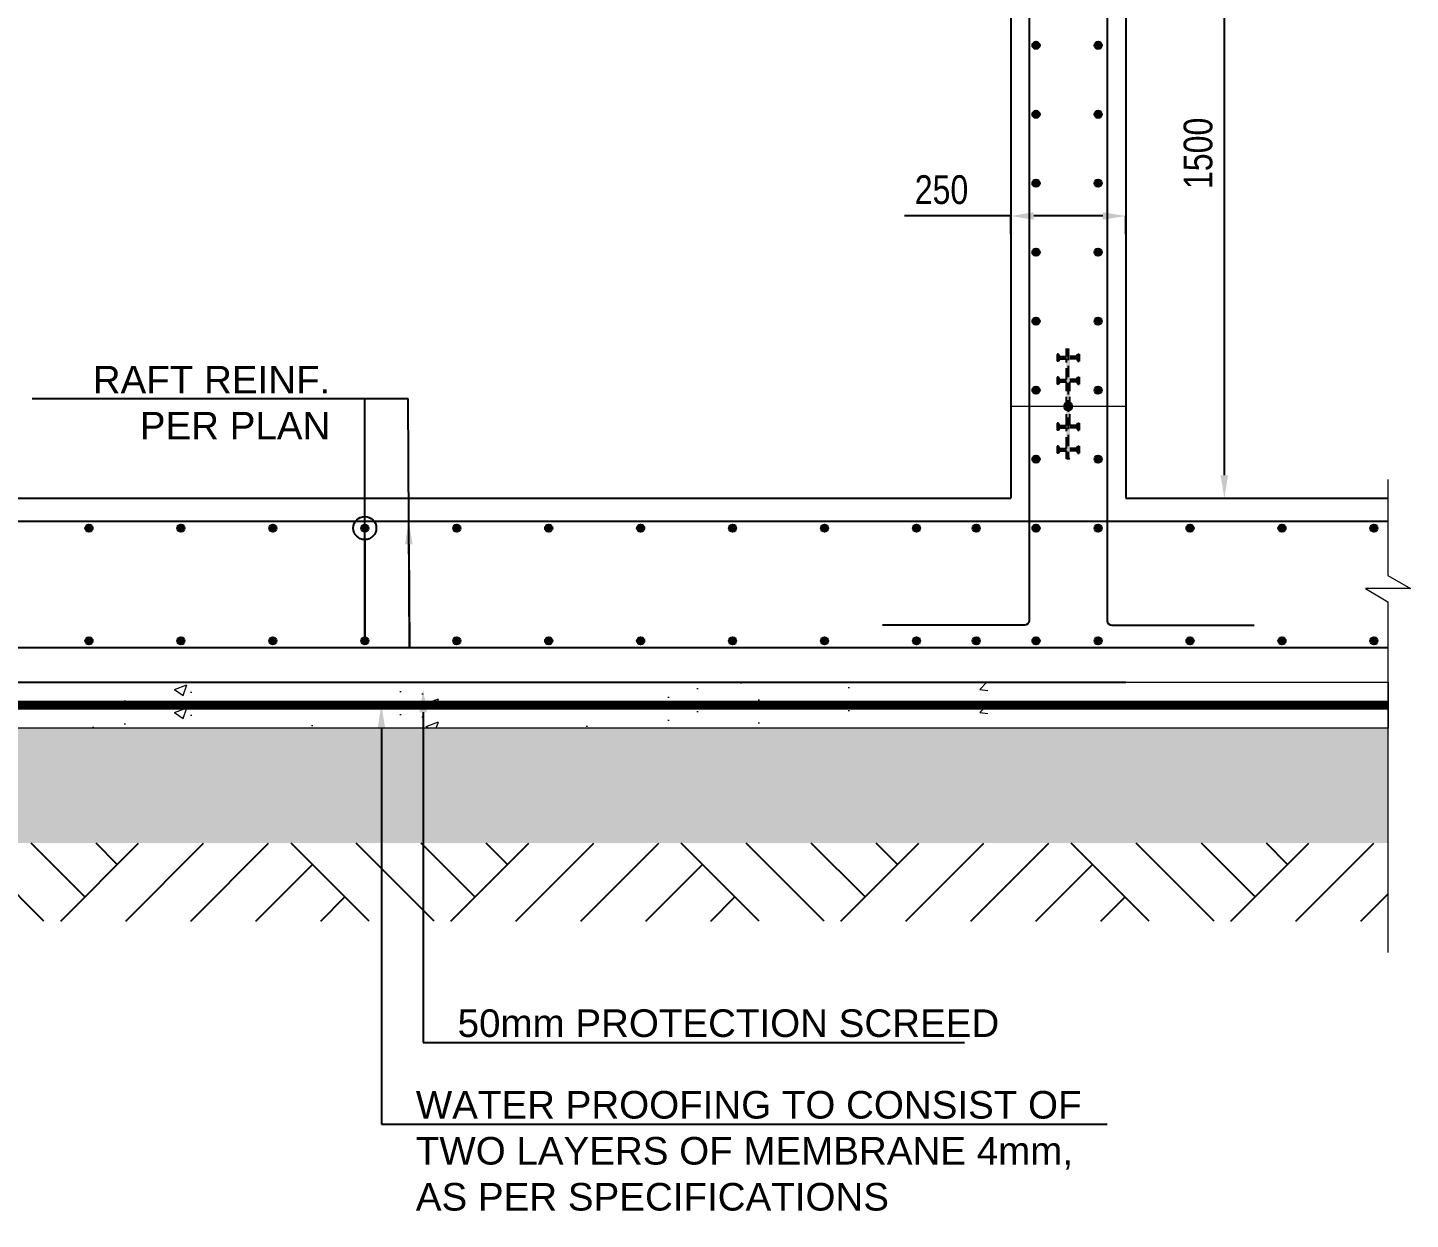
# Model space of a CAD drawing. Header units: millimetres. Extents: x 109938 to 146706, y 87118 to 119396.
# Drawn here: x 143698 to 146706, y 94504 to 97096 of the extents above; entities that cross this region are included whole.
import ezdxf
from ezdxf import colors
from ezdxf.entities.mleader import LeaderData, LeaderLine
from ezdxf.math import Vec2, Vec3

# ---------------------------------------------------------------- set-up
doc = ezdxf.new("R2010")
doc.units = ezdxf.units.MM
doc.header["$LTSCALE"] = 25
doc.header["$PDMODE"] = 35
doc.linetypes.add('Dash Dot 3_16_', pattern=[7.937500000000002, 4.762500000000001, -1.5875, 0, -1.5875])
doc.linetypes.add('DASHEDX2', pattern=[1.5, 1, -0.5])
for name, color, linetype, lineweight in [('A-ANNO-DIMS', 211, 'Continuous', 9), ('S-COLS', 52, 'Continuous', 9), ('S-HATCH', 8, 'Continuous', 9), ('S-SLAB', 3, 'Continuous', 13)]:
    doc.layers.add(name, color=color, linetype=linetype, lineweight=lineweight)
for name, color, linetype in [('APPLICATION', 7, 'DASHEDX2'), ('REINF', 1, 'Continuous'), ('STR_COL_HATCH', 8, 'Continuous'), ('VOIDS', 3, 'Continuous'), ('WATER PROOF', 1, 'Continuous')]:
    doc.layers.add(name, color=color, linetype=linetype)
doc.styles.add('GENERATED_STYLE_1', font='arial.ttf')
doc.styles.add('style1', font='arial.ttf', dxfattribs={"width": 0.8, "height": 62.5})
doc.linetypes.add('ZIGZAG', pattern='A,0.00254,-5.08,[131,ltypeshp.shx,S=5.08,R=0,X=-5.08,Y=0],-10.16,[131,ltypeshp.shx,S=5.08,R=180,X=5.08,Y=0],-5.08', length=20.32254)
doc.dimstyles.new('D375', dxfattribs={"dimtxt": 62.5, "dimasz": 50, "dimexe": 0.18, "dimexo": 0.0625, "dimgap": 25, "dimtad": 1, "dimdec": 0, "dimzin": 0, "dimdsep": 46, "dimtxsty": 'style1', "dimcen": 0.09, "dimclrd": 256, "dimclre": 256, "dimclrt": 2, "dimadec": 0, "dimazin": 0, "dimtfac": 1, "dimtdec": 0, "dimtofl": 0, "dimtmove": 0, "dimatfit": 3, "dimfxl": 1, "dimtolj": 1, "dimtzin": 0, "dimarcsym": 0})

# ---------------------------------------------------------------- blocks, each defined once
blk = doc.blocks.new('_DotBlank')
at = {"color": 0, "linetype": 'ByBlock', "lineweight": -2}
blk.add_line((-0.5, 0), (-1, 0), dxfattribs=at)
blk.add_circle((0, 0), 0.5, dxfattribs=at)
blk = doc.blocks.new('*D27')
at = {"layer": 'A-ANNO-DIMS', "lineweight": -2, "transparency": 16777216}
for p, q in [((145836.4380735032, 96686.16588930911), (145605.2852767774, 96686.16588930911)), ((145836.4380735032, 96646.78529539413), (145836.4380735032, 96686.3458893091)), ((146036.4380735032, 96686.16588930911), (145886.4380735032, 96686.16588930911)), ((146086.4380735032, 96646.78529539413), (146086.4380735032, 96686.3458893091))]:
    blk.add_line(p, q, dxfattribs=at)
at = {"layer": 'A-ANNO-DIMS', "transparency": 16777216}
for points in [[(145886.4380735032, 96694.49922264244), (145886.4380735032, 96677.83255597578), (145836.4380735032, 96686.16588930911)], [(146036.4380735032, 96694.49922264244), (146036.4380735032, 96677.83255597578), (146086.4380735032, 96686.16588930911)]]:
    blk.add_solid(points, dxfattribs=at)
at = {"layer": 'Defpoints', "color": 0, "transparency": 16777216}
for p in [(146086.4380735032, 96686.16588930911), (145836.4380735032, 96646.72279539413), (146086.4380735032, 96646.72279539413)]:
    blk.add_point(p, dxfattribs=at)
at = {"layer": 'A-ANNO-DIMS', "color": 2, "transparency": 16777216, "insert": (145685.8616751403, 96743.07670104172), "char_height": 62.5, "attachment_point": 5, "style": 'style1'}
blk.add_mtext('\\A1;250', dxfattribs=at)
blk = doc.blocks.new('*D133')
at = {"layer": 'A-ANNO-DIMS', "lineweight": -2, "transparency": 16777216}
for p, q in [((146086.5005735032, 97572.32554054308), (146301.2527654141, 97572.32554054308)), ((146301.0727654141, 96122.32554054308), (146301.0727654141, 97522.32554054308)), ((146086.5005735032, 96072.32554054308), (146301.2527654141, 96072.32554054308))]:
    blk.add_line(p, q, dxfattribs=at)
at = {"layer": 'A-ANNO-DIMS', "transparency": 16777216}
for points in [[(146292.7394320808, 97522.32554054308), (146309.4060987475, 97522.32554054308), (146301.0727654141, 97572.32554054308)], [(146292.7394320808, 96122.32554054308), (146309.4060987475, 96122.32554054308), (146301.0727654141, 96072.32554054308)]]:
    blk.add_solid(points, dxfattribs=at)
at = {"layer": 'Defpoints', "color": 0, "transparency": 16777216}
for p in [(146086.4380735032, 97572.32554054308), (146301.0727654141, 97572.32554054308), (146086.4380735032, 96072.32554054308)]:
    blk.add_point(p, dxfattribs=at)
at = {"layer": 'A-ANNO-DIMS', "color": 2, "transparency": 16777216, "insert": (146244.1619536815, 96822.32554054302), "char_height": 62.5, "attachment_point": 5, "rotation": 90, "style": 'style1'}
blk.add_mtext('\\A1;1500', dxfattribs=at)

msp = doc.modelspace()

# ---------------------------------------------------------------- hatches: boundary and pattern name
h = msp.add_hatch()
h.set_pattern_fill('ANSI31', color=256, scale=25, style=0)
h.set_pattern_definition([(45, (131840.7276585881, 73810.35109576615), (-2.20970869120796, 2.209708691207961), [])])
h.paths.add_polyline_path([(145952.5992387384, 96272.32554054305, -1), (145970.276908268, 96272.32554054305, -1)])
at = {"layer": 'REINF'}
h = msp.add_hatch(color=256, dxfattribs=at)
h.dxf.hatch_style = 1
edge = h.paths.add_edge_path()
edge.add_arc((145891.4380735032, 97057.32554054304), 8, 0, 360)
h = msp.add_hatch(color=256, dxfattribs=at)
h.dxf.hatch_style = 1
edge = h.paths.add_edge_path()
edge.add_arc((146026.4380735032, 97057.32554054304), 8, 0, 360)
h = msp.add_hatch(color=256, dxfattribs=at)
h.dxf.hatch_style = 1
edge = h.paths.add_edge_path()
edge.add_arc((145891.4380735032, 96907.32554054304), 8, 0, 360)
h = msp.add_hatch(color=256, dxfattribs=at)
h.dxf.hatch_style = 1
edge = h.paths.add_edge_path()
edge.add_arc((146026.4380735032, 96907.32554054304), 8, 0, 360)
h = msp.add_hatch(color=256, dxfattribs=at)
h.dxf.hatch_style = 1
edge = h.paths.add_edge_path()
edge.add_arc((145891.4380735032, 96757.32554054304), 8, 0, 360)
h = msp.add_hatch(color=256, dxfattribs=at)
h.dxf.hatch_style = 1
edge = h.paths.add_edge_path()
edge.add_arc((146026.4380735032, 96757.32554054304), 8, 0, 360)
h = msp.add_hatch(color=256, dxfattribs=at)
h.dxf.hatch_style = 1
edge = h.paths.add_edge_path()
edge.add_arc((145891.4380735032, 96607.32554054304), 8, 0, 360)
h = msp.add_hatch(color=256, dxfattribs=at)
h.dxf.hatch_style = 1
edge = h.paths.add_edge_path()
edge.add_arc((146026.4380735032, 96607.32554054304), 8, 0, 360)
h = msp.add_hatch(color=256, dxfattribs=at)
h.dxf.hatch_style = 1
edge = h.paths.add_edge_path()
edge.add_arc((145891.4380735032, 96457.32554054304), 8, 0, 360)
h = msp.add_hatch(color=256, dxfattribs=at)
h.dxf.hatch_style = 1
edge = h.paths.add_edge_path()
edge.add_arc((146026.4380735032, 96457.32554054304), 8, 0, 360)
h = msp.add_hatch(color=256, dxfattribs=at)
h.dxf.hatch_style = 1
edge = h.paths.add_edge_path()
edge.add_arc((145891.4380735032, 96307.32554054304), 8, 0, 360)
h = msp.add_hatch(color=256, dxfattribs=at)
h.dxf.hatch_style = 1
edge = h.paths.add_edge_path()
edge.add_arc((146026.4380735032, 96307.32554054304), 8, 0, 360)
h = msp.add_hatch(color=256, dxfattribs=at)
h.dxf.hatch_style = 1
edge = h.paths.add_edge_path()
edge.add_arc((145891.4380735032, 96157.32554054304), 8, 0, 360)
h = msp.add_hatch(color=256, dxfattribs=at)
h.dxf.hatch_style = 1
edge = h.paths.add_edge_path()
edge.add_arc((146026.4380735032, 96157.32554054304), 8, 0, 360)
h = msp.add_hatch(color=256, dxfattribs=at)
h.dxf.hatch_style = 1
edge = h.paths.add_edge_path()
edge.add_arc((143831.4380735032, 96007.32554054304), 8, 0, 360)
h = msp.add_hatch(color=256, dxfattribs=at)
h.dxf.hatch_style = 1
edge = h.paths.add_edge_path()
edge.add_arc((144031.4380735032, 96007.32554054304), 8, 0, 360)
h = msp.add_hatch(color=256, dxfattribs=at)
h.dxf.hatch_style = 1
edge = h.paths.add_edge_path()
edge.add_arc((144231.4380735032, 96007.32554054305), 8, 0, 360)
h = msp.add_hatch(color=256, dxfattribs=at)
h.dxf.hatch_style = 1
edge = h.paths.add_edge_path()
edge.add_arc((144431.4380735032, 96007.32554054305), 8, 0, 360)
h = msp.add_hatch(color=256, dxfattribs=at)
h.dxf.hatch_style = 1
edge = h.paths.add_edge_path()
edge.add_arc((144631.4380735032, 96007.32554054305), 8, 0, 360)
h = msp.add_hatch(color=256, dxfattribs=at)
h.dxf.hatch_style = 1
edge = h.paths.add_edge_path()
edge.add_arc((144831.4380735032, 96007.32554054305), 8, 0, 360)
h = msp.add_hatch(color=256, dxfattribs=at)
h.dxf.hatch_style = 1
edge = h.paths.add_edge_path()
edge.add_arc((145031.4380735032, 96007.32554054305), 8, 0, 360)
h = msp.add_hatch(color=256, dxfattribs=at)
h.dxf.hatch_style = 1
edge = h.paths.add_edge_path()
edge.add_arc((145231.4380735032, 96007.32554054305), 8, 0, 360)
h = msp.add_hatch(color=256, dxfattribs=at)
h.dxf.hatch_style = 1
edge = h.paths.add_edge_path()
edge.add_arc((145431.4380735032, 96007.32554054305), 8, 0, 360)
h = msp.add_hatch(color=256, dxfattribs=at)
h.dxf.hatch_style = 1
edge = h.paths.add_edge_path()
edge.add_arc((145631.4380735032, 96007.32554054305), 8, 0, 360)
h = msp.add_hatch(color=256, dxfattribs=at)
h.dxf.hatch_style = 1
edge = h.paths.add_edge_path()
edge.add_arc((145761.4380735032, 96007.32554054305), 8, 0, 360)
h = msp.add_hatch(color=256, dxfattribs=at)
h.dxf.hatch_style = 1
edge = h.paths.add_edge_path()
edge.add_arc((145891.4380735032, 96007.32554054304), 8, 0, 360)
h = msp.add_hatch(color=256, dxfattribs=at)
h.dxf.hatch_style = 1
edge = h.paths.add_edge_path()
edge.add_arc((146026.4380735032, 96007.32554054304), 8, 0, 360)
h = msp.add_hatch(color=256, dxfattribs=at)
h.dxf.hatch_style = 1
edge = h.paths.add_edge_path()
edge.add_arc((146226.4380735032, 96007.32554054304), 8, 0, 360)
h = msp.add_hatch(color=256, dxfattribs=at)
h.dxf.hatch_style = 1
edge = h.paths.add_edge_path()
edge.add_arc((146426.4380735032, 96007.32554054304), 8, 0, 360)
h = msp.add_hatch(color=256, dxfattribs=at)
h.dxf.hatch_style = 1
edge = h.paths.add_edge_path()
edge.add_arc((146626.4380735032, 96007.32554054304), 8, 0, 360)
h = msp.add_hatch(color=256, dxfattribs=at)
h.dxf.hatch_style = 1
edge = h.paths.add_edge_path()
edge.add_arc((143831.4380735032, 95762.32554054305), 8, 0, 360)
h = msp.add_hatch(color=256, dxfattribs=at)
h.dxf.hatch_style = 1
edge = h.paths.add_edge_path()
edge.add_arc((144031.4380735032, 95762.32554054305), 8, 0, 360)
h = msp.add_hatch(color=256, dxfattribs=at)
h.dxf.hatch_style = 1
edge = h.paths.add_edge_path()
edge.add_arc((144231.4380735032, 95762.32554054307), 8, 0, 360)
h = msp.add_hatch(color=256, dxfattribs=at)
h.dxf.hatch_style = 1
edge = h.paths.add_edge_path()
edge.add_arc((144431.4380735032, 95762.32554054307), 8, 0, 360)
h = msp.add_hatch(color=256, dxfattribs=at)
h.dxf.hatch_style = 1
edge = h.paths.add_edge_path()
edge.add_arc((144631.4380735032, 95762.32554054307), 8, 0, 360)
h = msp.add_hatch(color=256, dxfattribs=at)
h.dxf.hatch_style = 1
edge = h.paths.add_edge_path()
edge.add_arc((144831.4380735032, 95762.32554054307), 8, 0, 360)
h = msp.add_hatch(color=256, dxfattribs=at)
h.dxf.hatch_style = 1
edge = h.paths.add_edge_path()
edge.add_arc((145031.4380735032, 95762.32554054307), 8, 0, 360)
h = msp.add_hatch(color=256, dxfattribs=at)
h.dxf.hatch_style = 1
edge = h.paths.add_edge_path()
edge.add_arc((145231.4380735032, 95762.32554054307), 8, 0, 360)
h = msp.add_hatch(color=256, dxfattribs=at)
h.dxf.hatch_style = 1
edge = h.paths.add_edge_path()
edge.add_arc((145431.4380735032, 95762.32554054307), 8, 0, 360)
h = msp.add_hatch(color=256, dxfattribs=at)
h.dxf.hatch_style = 1
edge = h.paths.add_edge_path()
edge.add_arc((145631.4380735032, 95762.32554054307), 8, 0, 360)
h = msp.add_hatch(color=256, dxfattribs=at)
h.dxf.hatch_style = 1
edge = h.paths.add_edge_path()
edge.add_arc((145761.4380735032, 95762.32554054307), 8, 0, 360)
h = msp.add_hatch(color=256, dxfattribs=at)
h.dxf.hatch_style = 1
edge = h.paths.add_edge_path()
edge.add_arc((145891.4380735032, 95762.32554054307), 8, 0, 360)
h = msp.add_hatch(color=256, dxfattribs=at)
h.dxf.hatch_style = 1
edge = h.paths.add_edge_path()
edge.add_arc((146026.4380735032, 95762.32554054307), 8, 0, 360)
h = msp.add_hatch(color=256, dxfattribs=at)
h.dxf.hatch_style = 1
edge = h.paths.add_edge_path()
edge.add_arc((146226.4380735032, 95762.32554054307), 8, 0, 360)
h = msp.add_hatch(color=256, dxfattribs=at)
h.dxf.hatch_style = 1
edge = h.paths.add_edge_path()
edge.add_arc((146426.4380735032, 95762.32554054307), 8, 0, 360)
h = msp.add_hatch(color=256, dxfattribs=at)
h.dxf.hatch_style = 1
edge = h.paths.add_edge_path()
edge.add_arc((146626.4380735032, 95762.32554054307), 8, 0, 360)
at = {"layer": 'S-COLS'}
h = msp.add_hatch(dxfattribs=at)
h.set_pattern_fill('AR-CONC', color=256, scale=1.5, style=0)
h.set_pattern_definition([(49.99999999999999, (8097.481200201757, 5649.733120842953), (273.277003494006, -23.90862830835463), [28.575, -314.325]), (355, (8097.481200201757, 5649.733120842953), (-52.86513213745401, 286.5852678585527), [22.86, -251.460876255]), (100.4514447, (8120.254210701757, 5647.740740592953), (220.4118706355299, 262.6766278682927), [24.28501319999999, -267.1353668999999]), (46.18420000000001, (8097.481200201757, 5725.933120842953), (406.6185613381949, -63.06349189909072), [42.8625, -471.4875]), (96.63555760999992, (8131.366050201757, 5720.677870842953), (356.1062010772545, 371.1391868965823), [36.42753471, -400.70341224]), (351.1841511700001, (8097.481200201757, 5725.933120842953), (356.1062010974655, 371.139186878299), [34.289950605, -377.18959788]), (21, (8135.581200201757, 5706.883120842953), (227.4215869036987, -153.3977972806314), [28.575, -314.325]), (326.0000000000001, (8135.581200201757, 5706.883120842953), (92.7030425214706, 276.2819491834789), [22.86, -251.46]), (71.45144499999999, (8154.532999101757, 5694.099970992953), (320.1246289180742, 122.8841533288579), [24.2850132, -267.1349064]), (37.50000000000001, (8097.481200201757, 5649.733120842953), (4.632904875887725, 126.8325583097297), [0, -248.412, 0, -255.27, 0, -252.4125]), (7.499999999999999, (8097.481200201757, 5649.733120842953), (100.2294937654586, 150.2708622271793), [0, -145.542, 0, -242.697, 0, -96.20250000000001]), (327.5, (8012.518200201757, 5649.733120842953), (203.3858927503071, -8.593115989010165), [0, -95.25, 0, -297.18, 0, -394.335]), (317.5, (7974.418200201757, 5649.733120842953), (222.1937720790271, 38.13973654999954), [0, -123.825, 0, -197.358, 0, -280.035])])
h.paths.add_polyline_path([(143086.4380735032, 95672.32554054307), (145786.4380735033, 95672.32554054307), (145786.4380735033, 95622.32554054307), (143086.4380735032, 95622.32554054307)])
h = msp.add_hatch(dxfattribs=at)
h.set_pattern_fill('AR-CONC', color=256, scale=1.5, style=0)
h.set_pattern_definition([(49.99999999999999, (8097.481200201757, 5599.733120842953), (273.277003494006, -23.90862830835463), [28.575, -314.325]), (355, (8097.481200201757, 5599.733120842953), (-52.86513213745401, 286.5852678585527), [22.86, -251.460876255]), (100.4514447, (8120.254210701757, 5597.740740592953), (220.4118706355299, 262.6766278682927), [24.28501319999999, -267.1353668999999]), (46.18420000000001, (8097.481200201757, 5675.933120842953), (406.6185613381949, -63.06349189909072), [42.8625, -471.4875]), (96.63555760999992, (8131.366050201757, 5670.677870842953), (356.1062010772545, 371.1391868965823), [36.42753471, -400.70341224]), (351.1841511700001, (8097.481200201757, 5675.933120842953), (356.1062010974655, 371.139186878299), [34.289950605, -377.18959788]), (21, (8135.581200201757, 5656.883120842953), (227.4215869036987, -153.3977972806314), [28.575, -314.325]), (326.0000000000001, (8135.581200201757, 5656.883120842953), (92.7030425214706, 276.2819491834789), [22.86, -251.46]), (71.45144499999999, (8154.532999101757, 5644.099970992953), (320.1246289180742, 122.8841533288579), [24.2850132, -267.1349064]), (37.50000000000001, (8097.481200201757, 5599.733120842953), (4.632904875887725, 126.8325583097297), [0, -248.412, 0, -255.27, 0, -252.4125]), (7.499999999999999, (8097.481200201757, 5599.733120842953), (100.2294937654586, 150.2708622271793), [0, -145.542, 0, -242.697, 0, -96.20250000000001]), (327.5, (8012.518200201757, 5599.733120842953), (203.3858927503071, -8.593115989010165), [0, -95.25, 0, -297.18, 0, -394.335]), (317.5, (7974.418200201757, 5599.733120842953), (222.1937720790271, 38.13973654999954), [0, -123.825, 0, -197.358, 0, -280.035])])
h.paths.add_polyline_path([(143086.4380735032, 95622.32554054307), (145786.4380735033, 95622.32554054307), (145786.4380735033, 95572.32554054307), (143086.4380735032, 95572.32554054307)])
at = {"layer": 'S-HATCH', "transparency": 33554559}
h = msp.add_hatch(dxfattribs=at)
h.set_pattern_fill('GRAVEL', color=8, scale=10)
h.set_pattern_definition([(228.0127875, (8280.361200201758, 5853.733120842953), (-2032.000000159581, -2285.999999858178), [34.172144, -3383.0483639565]), (184.969741, (8257.501200201757, 5828.333120842954), (3047.99999879405, 254.0000144697924), [58.64047199999996, -5805.404889352394]), (132.5104471, (8199.081200201757, 5823.253120842954), (2540.000001072749, -2793.999999024596), [41.348152, -4093.47227941]), (267.273689, (8100.021200201757, 5759.753120842954), (254.0000005319725, 5079.999999973314), [53.40045199999996, -5286.643742573795]), (292.83365418, (8097.481200201757, 5706.413120842954), (-1270.000000106341, 3047.999999955546), [52.36336999999996, -5183.980774534395]), (357.2736889999999, (8117.801200201757, 5658.153120842953), (-5079.999999973314, 254.0000005319728), [53.40045199999996, -5286.643742573795]), (37.69424047, (8171.141200201757, 5655.613120842953), (-3301.99999985359, -2540.000000190041), [70.61936599999999, -6991.311531424701]), (72.25532837, (8227.021200201758, 5698.793120842954), (1778.000000477929, 5587.999999847885), [66.671952, -6600.5256601905]), (121.42956562, (8247.341200201758, 5762.293120842954), (-2032.000000288312, 3301.999999822602), [53.5813, -5304.554569871201]), (175.2363583, (8219.401200201757, 5808.013120842953), (2793.999999959952, -254.0000004389256), [61.17132799999996, -2997.393694999997]), (222.3974378, (8158.441200201757, 5813.093120842953), (-3047.999999902466, -2794.000000106399), [79.107792, -7831.677251217699]), (138.81407483, (8351.481200201757, 5757.213120842953), (-1777.999999893351, 1524.000000123918), [27.000454, -2673.0565824344]), (171.4692344, (8331.161200201757, 5774.993120842953), (3302.000000088965, -507.9999994237343), [51.36819799999999, -5085.463899704]), (225, (8280.361200201758, 5782.613120842953), (-3.552713678800501e-14, -254.0000000000239), [35.920934, -323.2893108428]), (203.19859051, (8262.581200201757, 5813.093120842953), (1270.000000034609, 507.9999999109334), [19.34413199999998, -1915.062236889398]), (291.80140949, (8244.801200201757, 5805.473120842953), (-254.0000000531496, 761.9999999822871), [27.356562, -1340.475299]), (30.96375653, (8254.961200201757, 5780.073120842953), (762.0000000186383, 507.9999999721125), [44.43196599999996, -1436.629815290999]), (161.56505118, (8293.061200201757, 5802.933120842953), (508.0000000132583, -253.9999999733753), [32.128714, -771.0898116828]), (16.389540334, (8097.481200201757, 5805.473120842953), (2540.000000000015, 762.0000000000243), [45.00880000000001, -4455.882667253901]), (70.34617594, (8140.661200201757, 5818.173120842953), (-1016.000000092931, -2793.999999967041), [37.759894, -3738.22156782]), (293.19859051, (8293.061200201757, 5853.733120842953), (-507.9999999113262, 1270.000000035529), [38.68800999999996, -1895.718358889398]), (343.6104596700001, (8308.301200201757, 5818.173120842953), (-2540.000000053229, 761.9999998222859), [45.00879999999997, -4455.882667253994]), (339.44395478, (8097.481200201757, 5647.993120842953), (-1269.999999999986, 508.000000000021), [43.40351999999995, -2126.773431310598]), (294.7751406, (8138.121200201757, 5632.753120842954), (-1270.000001511693, 2793.999999312726), [36.36721199999999, -3600.359338072]), (66.80140949, (8295.601200201756, 5599.733120842953), (507.9999999202298, 1270.00000003193), [38.68801000000001, -1895.7183588894]), (17.35402464, (8310.841200201758, 5635.293120842954), (-3301.999999934302, -1016.000000213246), [42.57827400000001, -4215.237598019999]), (69.44395478, (8171.141200201757, 5599.733120842953), (-508.0000000088461, -1269.999999996463), [21.70176, -2148.4751913106]), (101.309932474, (8280.361200201758, 5599.733120842953), (-254.00000000004, 1016.000000000037), [12.95146, -1282.1994964526]), (165.963756532, (8277.821200201757, 5612.433120842953), (761.9999999999513, -253.9999999999865), [52.36337, -994.9054589069]), (186.00900596, (8227.021200201758, 5625.133120842953), (2539.999999986537, 254.0000001329354), [48.52669999999996, -4804.136486333695]), (303.69006753, (8254.961200201757, 5757.213120842953), (-254.0000000352969, 507.9999999823702), [36.632388, -879.177635968]), (353.15722659, (8275.281200201756, 5726.733120842953), (4318.000000026568, -507.9999997739394), [63.955676, -6331.600906503099]), (60.9453959, (8338.781200201756, 5719.113120842953), (-1016.000000027969, -1777.999999984025), [26.150824, -2588.939231811]), (90, (8351.481200201757, 5741.973120842953), (-254, 254), [15.24, -238.76]), (120.25643716, (8221.941200201756, 5632.753120842954), (1015.999999875717, -1778.00000007098), [35.286696, -3493.39407732]), (48.01278749999999, (8204.161200201757, 5663.233120842953), (2032.000000167534, 2285.99999985102), [68.344288, -3348.8762199565]), (0, (8249.881200201757, 5714.033120842953), (254, 254), [66.04, -187.96]), (325.3048465, (8315.921200201756, 5714.033120842953), (2540.000000962153, -1777.999998625458), [40.160956, -3975.931672414]), (254.0546040999999, (8348.941200201756, 5691.173120842953), (-253.9999999822557, -1016.000000004475), [36.98290799999999, -1812.1650038772]), (207.64597536, (8338.781200201756, 5655.613120842953), (-4826.000000177335, -2539.999999663075), [60.21450999999995, -5961.246442293795]), (175.42607874, (8285.441200201756, 5627.673120842953), (-3301.999999999883, 253.9999999999478), [63.702946, -6306.584645624])])
h.paths.add_polyline_path([(142136.4380735032, 95572.32554054308), (146657.4523720301, 95572.32554054308), (146657.4523720301, 95322.32554054308), (142136.4380735032, 95322.32554054308)])
at = {"layer": 'STR_COL_HATCH'}
h = msp.add_hatch(dxfattribs=at)
h.set_pattern_fill('AR-PARQ1', color=256, scale=50, angle=45)
h.set_pattern_definition([(135, (-3114.915648073656, 113731.0111038418), (-848.5281374238571, 0), [600, -600]), (135, (-3044.204969954997, 113801.7217819605), (-848.5281374238571, 0), [600, -600]), (135, (-2973.494291836338, 113872.4324600791), (-848.5281374238571, 0), [600, -600]), (135, (-2902.783613717678, 113943.1431381978), (-848.5281374238571, 0), [600, -600]), (135, (-2832.072935599048, 114013.8538163164), (-848.5281374238571, 0), [600, -600]), (135, (-2761.362257480389, 114084.5644944351), (-848.5281374238571, 0), [600, -600]), (135, (-2690.651579361729, 114155.2751725537), (-848.5281374238571, 0), [600, -600]), (45, (-3539.179716785584, 114155.2751725537), (848.5281374238571, 0), [600, -600]), (45, (-3609.890394904243, 114225.9858506724), (848.5281374238571, 0), [600, -600]), (45, (-3680.601073022903, 114296.696528791), (848.5281374238571, 0), [600, -600]), (45, (-3751.311751141562, 114367.4072069097), (848.5281374238571, 0), [600, -600]), (45, (-3822.022429260192, 114438.1178850283), (848.5281374238571, 0), [600, -600]), (45, (-3892.733107378852, 114508.828563147), (848.5281374238571, 0), [600, -600]), (45, (-3963.443785497511, 114579.5392412657), (848.5281374238571, 0), [600, -600])])
h.paths.add_polyline_path([(141800.8236000098, 95322.32554054307), (146657.4523720301, 95322.32554054314), (146657.4523720301, 95152.82554054334), (141800.8236000098, 95152.82554054327)])

# ---------------------------------------------------------------- linework, layer by layer
msp.add_circle((145961.4380735032, 96272.32554054305), 8.838834764831844)
at = {"layer": 'APPLICATION'}
for p, q in [((145957.6880735032, 96380.38412986095), (145957.6880735032, 96397.88412986095)), ((145961.4380735032, 96397.88412986095), (145961.4380735032, 96157.88412986095)), ((145961.4380735032, 96397.88412986095), (145961.4380735032, 96157.88412986095)), ((145940.1880735032, 96385.38412986095), (145937.6880735032, 96385.38412986095)), ((145937.6880735032, 96385.38412986095), (145937.6880735032, 96370.38412986095)), ((145940.1880735032, 96370.38412986095), (145937.6880735032, 96370.38412986095)), ((145942.6880735032, 96380.38412986095), (145940.1880735032, 96385.38412986095)), ((145942.6880735032, 96375.38412986095), (145940.1880735032, 96370.38412986095)), ((145942.6880735032, 96380.38412986095), (145957.6880735032, 96380.38412986095)), ((145942.6880735032, 96375.38412986095), (145957.6880735032, 96375.38412986095)), ((145957.6880735032, 96330.38412986095), (145957.6880735032, 96375.38412986095)), ((145980.1880735032, 96380.38412986095), (145965.1880735032, 96380.38412986095)), ((145980.1880735032, 96375.38412986095), (145965.1880735032, 96375.38412986095)), ((145980.1880735032, 96380.38412986095), (145982.6880735032, 96385.38412986095)), ((145980.1880735032, 96375.38412986095), (145982.6880735032, 96370.38412986095)), ((145982.6880735032, 96385.38412986095), (145985.1880735032, 96385.38412986095)), ((145982.6880735032, 96370.38412986095), (145985.1880735032, 96370.38412986095)), ((145985.1880735032, 96385.38412986095), (145985.1880735032, 96370.38412986095)), ((145937.6880735032, 96335.38412986095), (145937.6880735032, 96320.38412986095)), ((145940.1880735032, 96335.38412986095), (145937.6880735032, 96335.38412986095)), ((145942.6880735032, 96330.38412986095), (145940.1880735032, 96335.38412986095)), ((145980.1880735032, 96330.38412986095), (145982.6880735032, 96335.38412986095)), ((145982.6880735032, 96335.38412986095), (145985.1880735032, 96335.38412986095)), ((145985.1880735032, 96335.38412986095), (145985.1880735032, 96320.38412986095)), ((145940.1880735032, 96320.38412986095), (145937.6880735032, 96320.38412986095)), ((145942.6880735032, 96325.38412986095), (145940.1880735032, 96320.38412986095)), ((145942.6880735032, 96330.38412986095), (145957.6880735032, 96330.38412986095)), ((145942.6880735032, 96325.38412986095), (145957.6880735032, 96325.38412986095)), ((145957.6880735032, 96230.38412986095), (145957.6880735032, 96325.38412986095)), ((145980.1880735032, 96330.38412986095), (145965.1880735032, 96330.38412986095)), ((145980.1880735032, 96325.38412986095), (145965.1880735032, 96325.38412986095)), ((145965.1880735032, 96230.38412986095), (145965.1880735032, 96325.38412986095)), ((145980.1880735032, 96325.38412986095), (145982.6880735032, 96320.38412986095)), ((145982.6880735032, 96320.38412986095), (145985.1880735032, 96320.38412986095)), ((145937.6880735032, 96235.38412986095), (145937.6880735032, 96220.38412986095)), ((145940.1880735032, 96235.38412986095), (145937.6880735032, 96235.38412986095)), ((145940.1880735032, 96220.38412986095), (145937.6880735032, 96220.38412986095)), ((145942.6880735032, 96230.38412986095), (145940.1880735032, 96235.38412986095)), ((145942.6880735032, 96225.38412986095), (145940.1880735032, 96220.38412986095)), ((145942.6880735032, 96230.38412986095), (145957.6880735032, 96230.38412986095)), ((145942.6880735032, 96225.38412986095), (145957.6880735032, 96225.38412986095)), ((145957.6880735032, 96180.38412986095), (145957.6880735032, 96225.38412986095)), ((145980.1880735032, 96230.38412986095), (145965.1880735032, 96230.38412986095)), ((145980.1880735032, 96225.38412986095), (145965.1880735032, 96225.38412986095)), ((145980.1880735032, 96230.38412986095), (145982.6880735032, 96235.38412986095)), ((145980.1880735032, 96225.38412986095), (145982.6880735032, 96220.38412986095)), ((145982.6880735032, 96235.38412986095), (145985.1880735032, 96235.38412986095)), ((145982.6880735032, 96220.38412986095), (145985.1880735032, 96220.38412986095)), ((145985.1880735032, 96235.38412986095), (145985.1880735032, 96220.38412986095)), ((145937.6880735032, 96185.38412986095), (145937.6880735032, 96170.38412986095)), ((145940.1880735032, 96185.38412986095), (145937.6880735032, 96185.38412986095)), ((145942.6880735032, 96180.38412986095), (145940.1880735032, 96185.38412986095)), ((145980.1880735032, 96180.38412986095), (145982.6880735032, 96185.38412986095)), ((145982.6880735032, 96185.38412986095), (145985.1880735032, 96185.38412986095)), ((145985.1880735032, 96185.38412986095), (145985.1880735032, 96170.38412986095)), ((145940.1880735032, 96170.38412986095), (145937.6880735032, 96170.38412986095)), ((145942.6880735032, 96175.38412986095), (145940.1880735032, 96170.38412986095)), ((145942.6880735032, 96180.38412986095), (145957.6880735032, 96180.38412986095)), ((145942.6880735032, 96175.38412986095), (145957.6880735032, 96175.38412986095)), ((145957.6880735032, 96157.88412986095), (145957.6880735032, 96175.38412986095)), ((145965.1880735032, 96157.88412986095), (145957.6880735032, 96157.88412986095)), ((145980.1880735032, 96180.38412986095), (145965.1880735032, 96180.38412986095)), ((145980.1880735032, 96175.38412986095), (145965.1880735032, 96175.38412986095)), ((145980.1880735032, 96175.38412986095), (145982.6880735032, 96170.38412986095)), ((145982.6880735032, 96170.38412986095), (145985.1880735032, 96170.38412986095))]:
    msp.add_line(p, q, dxfattribs=at)
for points in [[(145957.6880735032, 96397.88412986095), (145957.6880735032, 96157.88412986095), (145961.4380735032, 96397.88412986095), (145961.4380735032, 96157.88412986095)], [(145965.1880735032, 96397.88412986095), (145965.1880735032, 96157.88412986095), (145961.4380735032, 96397.88412986095), (145961.4380735032, 96157.88412986095)], [(145937.6880735032, 96385.38412986095), (145937.6880735032, 96370.38412986095), (145940.1880735032, 96385.38412986095), (145940.1880735032, 96370.38412986095)], [(145940.1880735032, 96385.38412986095), (145940.1880735032, 96370.38412986095), (145942.6880735032, 96380.38412986095), (145942.6880735032, 96375.38412986095)], [(145942.6880735032, 96380.38412986095), (145942.6880735032, 96375.38412986095), (145957.6880735032, 96380.38412986095), (145957.6880735032, 96375.38412986095)], [(145980.1880735032, 96380.38412986095), (145980.1880735032, 96375.38412986095), (145965.1880735032, 96380.38412986095), (145965.1880735032, 96375.38412986095)], [(145982.6880735032, 96385.38412986095), (145982.6880735032, 96370.38412986095), (145980.1880735032, 96380.38412986095), (145980.1880735032, 96375.38412986095)], [(145985.1880735032, 96385.38412986095), (145985.1880735032, 96370.38412986095), (145982.6880735032, 96385.38412986095), (145982.6880735032, 96370.38412986095)], [(145937.6880735032, 96335.38412986095), (145937.6880735032, 96320.38412986095), (145940.1880735032, 96335.38412986095), (145940.1880735032, 96320.38412986095)], [(145940.1880735032, 96335.38412986095), (145940.1880735032, 96320.38412986095), (145942.6880735032, 96330.38412986095), (145942.6880735032, 96325.38412986095)], [(145982.6880735032, 96335.38412986095), (145982.6880735032, 96320.38412986095), (145980.1880735032, 96330.38412986095), (145980.1880735032, 96325.38412986095)], [(145985.1880735032, 96335.38412986095), (145985.1880735032, 96320.38412986095), (145982.6880735032, 96335.38412986095), (145982.6880735032, 96320.38412986095)], [(145942.6880735032, 96330.38412986095), (145942.6880735032, 96325.38412986095), (145957.6880735032, 96330.38412986095), (145957.6880735032, 96325.38412986095)], [(145980.1880735032, 96330.38412986095), (145980.1880735032, 96325.38412986095), (145965.1880735032, 96330.38412986095), (145965.1880735032, 96325.38412986095)], [(145937.6880735032, 96235.38412986095), (145937.6880735032, 96220.38412986095), (145940.1880735032, 96235.38412986095), (145940.1880735032, 96220.38412986095)], [(145940.1880735032, 96235.38412986095), (145940.1880735032, 96220.38412986095), (145942.6880735032, 96230.38412986095), (145942.6880735032, 96225.38412986095)], [(145942.6880735032, 96230.38412986095), (145942.6880735032, 96225.38412986095), (145957.6880735032, 96230.38412986095), (145957.6880735032, 96225.38412986095)], [(145980.1880735032, 96230.38412986095), (145980.1880735032, 96225.38412986095), (145965.1880735032, 96230.38412986095), (145965.1880735032, 96225.38412986095)], [(145982.6880735032, 96235.38412986095), (145982.6880735032, 96220.38412986095), (145980.1880735032, 96230.38412986095), (145980.1880735032, 96225.38412986095)], [(145985.1880735032, 96235.38412986095), (145985.1880735032, 96220.38412986095), (145982.6880735032, 96235.38412986095), (145982.6880735032, 96220.38412986095)], [(145937.6880735032, 96185.38412986095), (145937.6880735032, 96170.38412986095), (145940.1880735032, 96185.38412986095), (145940.1880735032, 96170.38412986095)], [(145940.1880735032, 96185.38412986095), (145940.1880735032, 96170.38412986095), (145942.6880735032, 96180.38412986095), (145942.6880735032, 96175.38412986095)], [(145982.6880735032, 96185.38412986095), (145982.6880735032, 96170.38412986095), (145980.1880735032, 96180.38412986095), (145980.1880735032, 96175.38412986095)], [(145985.1880735032, 96185.38412986095), (145985.1880735032, 96170.38412986095), (145982.6880735032, 96185.38412986095), (145982.6880735032, 96170.38412986095)], [(145942.6880735032, 96180.38412986095), (145942.6880735032, 96175.38412986095), (145957.6880735032, 96180.38412986095), (145957.6880735032, 96175.38412986095)], [(145980.1880735032, 96180.38412986095), (145980.1880735032, 96175.38412986095), (145965.1880735032, 96180.38412986095), (145965.1880735032, 96175.38412986095)]]:
    msp.add_solid(points, dxfattribs=at)
at = {"layer": 'REINF'}
for points in [[(145876.4380735032, 98027.34819599152), (145876.4380735032, 95805.94123091351, -0.4142135623730951), (145866.4380735032, 95795.94123091351), (145557.2342680409, 95795.94123091351)], [(145876.4380735032, 98027.34819599152), (145876.4380735032, 95805.94123091351, -0.4142135623730951), (145866.4380735032, 95795.94123091351), (145557.2342680409, 95795.94123091351)], [(146046.4380735028, 98012.85660271678), (146046.4380735034, 95805.94123091354, 0.4142135623730951), (146056.4380735034, 95795.94123091354), (146365.6418789656, 95795.94123091361)], [(146657.4523720301, 95747.32554054308), (144761.4505735032, 95747.32554054307), (142295.4380735032, 95747.32554054308, -0.414213562373095), (142285.4380735032, 95757.32554054308), (142285.4380735032, 96077.00000000001)], [(142269.2265664425, 95757.32554054308), (142269.2265664425, 96012.32554054307, -0.414213562373095), (142279.2265664425, 96022.32554054307), (144715.2390664426, 96022.32554054302), (146657.4523720301, 96022.32554054308)]]:
    msp.add_lwpolyline(points, format="xyb", dxfattribs=at)
for centre in [(145891.4380735032, 97057.32554054304), (146026.4380735032, 97057.32554054304), (145891.4380735032, 96907.32554054304), (146026.4380735032, 96907.32554054304), (145891.4380735032, 96757.32554054304), (146026.4380735032, 96757.32554054304), (145891.4380735032, 96607.32554054304), (146026.4380735032, 96607.32554054304), (145891.4380735032, 96457.32554054304), (146026.4380735032, 96457.32554054304), (145891.4380735032, 96307.32554054304), (146026.4380735032, 96307.32554054304), (145891.4380735032, 96157.32554054304), (146026.4380735032, 96157.32554054304), (143831.4380735032, 96007.32554054304), (144031.4380735032, 96007.32554054304), (144231.4380735032, 96007.32554054305), (144431.4380735032, 96007.32554054305), (144631.4380735032, 96007.32554054305), (144831.4380735032, 96007.32554054305), (145031.4380735032, 96007.32554054305), (145231.4380735032, 96007.32554054305), (145431.4380735032, 96007.32554054305), (145631.4380735032, 96007.32554054305), (145761.4380735032, 96007.32554054305), (145891.4380735032, 96007.32554054304), (146026.4380735032, 96007.32554054304), (146226.4380735032, 96007.32554054304), (146426.4380735032, 96007.32554054304), (146626.4380735032, 96007.32554054304), (143831.4380735032, 95762.32554054305), (144031.4380735032, 95762.32554054305), (144231.4380735032, 95762.32554054307), (144431.4380735032, 95762.32554054307), (144631.4380735032, 95762.32554054307), (144831.4380735032, 95762.32554054307), (145031.4380735032, 95762.32554054307), (145231.4380735032, 95762.32554054307), (145431.4380735032, 95762.32554054307), (145631.4380735032, 95762.32554054307), (145761.4380735032, 95762.32554054307), (145891.4380735032, 95762.32554054307), (146026.4380735032, 95762.32554054307), (146226.4380735032, 95762.32554054307), (146426.4380735032, 95762.32554054307), (146626.4380735032, 95762.32554054307)]:
    msp.add_circle(centre, 8, dxfattribs=at)
at = {"layer": 'S-COLS'}
for points in [[(142136.4380735032, 95672.32554054307), (146657.4523720301, 95672.32554054307), (146657.4523720301, 95622.32554054307), (142136.4380735032, 95622.32554054307)], [(142136.4380735032, 95622.32554054307), (146657.4523720301, 95622.32554054307), (146657.4523720301, 95572.32554054307), (142136.4380735032, 95572.32554054307)]]:
    msp.add_lwpolyline(points, close=True, dxfattribs=at)
at = {"layer": 'S-SLAB', "linetype": 'ZIGZAG', "ltscale": 0.05}
msp.add_line((145836.4380735032, 96272.32554054305), (146086.4380735032, 96272.32554054305), dxfattribs=at)
at = {"layer": 'S-SLAB'}
msp.add_lwpolyline([(146656.7996202117, 96113.02039138247), (146656.7996202117, 95904.27573219275), (146705.6540646845, 95875.66966691615), (146656.7996202117, 95875.66966691615), (146607.9451757389, 95875.66966691615), (146656.7996202117, 95847.06360163957), (146656.7996202117, 95084.46404126895)], dxfattribs=at)
at = {"layer": 'VOIDS'}
for p, q in [((145836.4380735032, 99172.32554054305), (145836.4380735032, 96072.32554054305)), ((146086.4380735032, 99172.32554054305), (146086.4380735032, 96072.32554054305)), ((142486.4380735032, 96072.32554054305), (145836.4380735032, 96072.32554054304)), ((146086.4380735032, 96072.32554054305), (146657.4523720301, 96072.32554054304)), ((142236.4380735032, 95672.32554054305), (146086.4380735032, 95672.32554054305))]:
    msp.add_line(p, q, dxfattribs=at)
at = {"layer": 'WATER PROOF', "color": 1, "linetype": 'Dash Dot 3_16_', "const_width": 20}
msp.add_lwpolyline([(146657.4523720301, 95622.32554054307), (142136.4380735032, 95622.32554054307), (142136.4380735032, 95672.32554054307), (142236.4380735032, 95672.32554054305), (142236.4380735032, 99502.28452066462), (141665.4237749763, 99502.28452066462)], dxfattribs=at)

# ---------------------------------------------------------------- dimensions: what is measured, and where the dimension line sits
at = {"layer": 'A-ANNO-DIMS'}
dim = msp.add_linear_dim(base=(146301.0727654141, 97572.32554054308), p1=(146086.4380735032, 96072.32554054305), p2=(146086.4380735032, 97572.32554054305), angle=90, dimstyle='D375', dxfattribs=at)
dim.commit()
dim.dimension.update_dxf_attribs({"geometry": '*D133', "text_midpoint": (146244.1619536815, 96822.32554054302)})
at = {"layer": 'A-ANNO-DIMS', "color": 1}
dim = msp.add_linear_dim(base=(146086.4380735032, 96686.16588930911), p1=(145836.4380735032, 96646.72279539413), p2=(146086.4380735032, 96646.72279539413), angle=180, dimstyle='D375', dxfattribs=at)
dim.commit()
dim.dimension.update_dxf_attribs({"geometry": '*D27', "text_midpoint": (145685.8616751403, 96686.16588930911), "dimtype": 160})

# ---------------------------------------------------------------- leaders
at = {"layer": 'A-ANNO-DIMS'}
ml = msp.add_multileader_mtext('Standard', dxfattribs=at)
ml.set_content('RAFT REINF. PER PLAN', color=256, style='GENERATED_STYLE_1')
ml.set_leader_properties()
ml.build(insert=Vec2(0, 0))
ml.multileader.update_dxf_attribs({"text_right_attachment_type": 6, "dogleg_length": 0.36, "arrow_head_size": 50})
ctx = ml.context
ctx.base_point, ctx.char_height, ctx.arrow_head_size, ctx.landing_gap_size, ctx.plane_origin = Vec3(143853.3984543314, 96330.18067220948), 60, 50, 0.09, Vec3(143208.8505951149, 95987.97149183949)
ctx.right_attachment, ctx.text_align_type = 6, 2
notes = []
notes.append((ctx, [(0, (1, 1, 0), (144525.5877666903, 96288.20113605668), (-1, 0), 169.0079481023853, [(1, [(144526.8148356857, 96022.32554054302), (144528.8092521631, 95747.32554054307)], 0, [])])]))
ctx.mtext.insert, ctx.mtext.width, ctx.mtext.alignment, ctx.mtext.flow_direction = Vec3(144356.4898185879, 96360.20113605668), 642.070408696099, 3, 5
ml = msp.add_multileader_mtext('Standard', dxfattribs=at)
ml.set_content(' ', color=256, style='GENERATED_STYLE_1')
ml.set_leader_properties()
ml.set_arrow_properties(name='DOTBLANK')
ml.build(insert=Vec2(0, 0))
ml.multileader.update_dxf_attribs({"text_right_attachment_type": 6, "dogleg_length": 0.36, "arrow_head_size": 50})
ctx = ml.context
ctx.base_point, ctx.char_height, ctx.arrow_head_size, ctx.landing_gap_size, ctx.plane_origin = Vec3(144364.9702153859, 96318.20113605668), 60, 50, 0.09, Vec3(143225.6078229514, 95802.30404977681)
ctx.right_attachment, ctx.text_align_type = 6, 2
notes.append((ctx, [(0, (1, 1, 0), (144431.4380735032, 96288.20113605668), (-1, 0), 43.00000000001397, [(1, [(144431.4380735032, 96007.32554054305), (144431.4380735032, 95762.32554054307)], 0, [])])]))
ctx.mtext.insert, ctx.mtext.alignment, ctx.mtext.flow_direction = Vec3(144388.3480735032, 96348.20113605668), 3, 5
ml = msp.add_multileader_mtext('Standard', dxfattribs=at)
ml.set_content('50mm PROTECTION SCREED', color=256, style='GENERATED_STYLE_1')
ml.set_leader_properties()
ml.build(insert=Vec2(0, 0))
ml.multileader.update_dxf_attribs({"text_left_attachment_type": 6, "text_right_attachment_type": 6, "dogleg_length": 0.36, "arrow_head_size": 50})
ctx = ml.context
ctx.base_point, ctx.char_height, ctx.arrow_head_size, ctx.landing_gap_size, ctx.plane_origin = Vec3(144633.2333210657, 94888.7099284828), 60, 50, 0.09, Vec3(143640.1021005184, 94185.66035870498)
ctx.left_attachment, ctx.right_attachment = 6, 6
notes.append((ctx, [(0, (1, 1, 0), (144558.4608611386, 94888.7099284828), (1, 0), 74.77245992714539, [(1, [(144558.4608611386, 95656.73312084295)], 0, [])])]))
ctx.mtext.insert, ctx.mtext.width, ctx.mtext.flow_direction = Vec3(144633.3233210657, 94960.7099284828), 1489.000000000001, 5
ml = msp.add_multileader_mtext('Standard', dxfattribs=at)
ml.set_content('WATER PROOFING TO CONSIST OF TWO LAYERS OF MEMBRANE 4mm, AS PER SPECIFICATIONS', color=256, style='GENERATED_STYLE_1')
ml.set_leader_properties()
ml.build(insert=Vec2(0, 0))
ml.multileader.update_dxf_attribs({"text_left_attachment_type": 6, "text_right_attachment_type": 6, "dogleg_length": 0.36, "arrow_head_size": 50})
ctx = ml.context
ctx.base_point, ctx.char_height, ctx.arrow_head_size, ctx.landing_gap_size, ctx.plane_origin = Vec3(144542.3233210657, 94711.22152466288), 60, 50, 0.09, Vec3(143549.1921005184, 94008.17195488505)
ctx.left_attachment, ctx.right_attachment = 6, 6
notes.append((ctx, [(0, (1, 1, 0), (144467.5508611386, 94711.22152466288), (1, 0), 74.77245992714539, [(1, [(144467.5508611386, 95622.32554054307)], 0, [])])]))
ctx.mtext.insert, ctx.mtext.width, ctx.mtext.flow_direction = Vec3(144542.4133210657, 94783.22152466288), 1489.000000000001, 5
for ctx, leaders in notes:
    for number, flags, end, landing, length, lines in leaders:
        leader = LeaderData()
        leader.index, (leader.has_last_leader_line, leader.has_dogleg_vector, leader.attachment_direction) = number, flags
        leader.last_leader_point, leader.dogleg_vector, leader.dogleg_length = Vec3(end), Vec3(landing), length
        for number, points, colour, breaks in lines:
            line = LeaderLine()
            line.index, line.vertices, line.color, line.breaks = number, Vec3.list(points), colors.encode_raw_color(colour), breaks
            leader.lines.append(line)
        ctx.leaders.append(leader)

doc.saveas('drawing.dxf')
